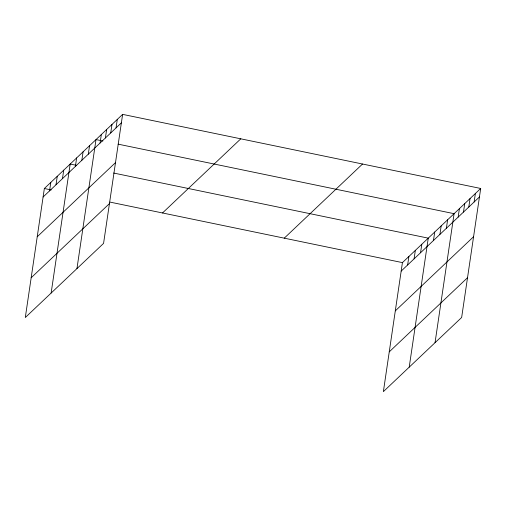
<?xml version="1.0" encoding="UTF-8"?>
<svg xmlns="http://www.w3.org/2000/svg" width="506" height="506" viewBox="0 0 506 506"><rect width="100%" height="100%" fill="white"/><g stroke="black" fill="none" stroke-linecap="round" stroke-linejoin="round"><path stroke-width="0.76" d="M122.623 114.369L44.351 188.517L25.3 317.528L103.572 243.386L122.623 114.369L480.7 188.472L461.649 317.483L383.377 391.631L402.428 262.614L480.7 188.472M49.556 190.882L50.809 182.4M56.014 184.76L57.267 176.284M62.472 178.643L63.724 170.161M51.131 293.063L70.182 164.045L76.279 165.31M75.388 166.411L76.64 157.929M81.839 160.294L83.092 151.813M88.297 154.178L89.549 145.696M76.956 268.591L96.007 139.58L102.87 140.997M100.08 143.021L101.333 134.539M105.4 137.974L106.652 129.498M110.725 132.933L111.978 124.451M116.045 127.891L117.297 119.41M407.634 264.98L408.886 256.498M414.091 258.863L415.344 250.381M420.549 252.747L421.802 244.265M409.209 367.16L428.259 238.149L113.635 173.039M433.465 240.514L434.717 232.033M439.923 234.398L441.175 225.916M446.381 228.282L447.633 219.8M435.04 342.695L454.091 213.684L118.119 144.153M458.158 217.118L459.41 208.636M463.483 212.077L464.736 203.595M468.803 207.036L470.055 198.554M474.128 201.995L475.381 193.513M43.099 196.998L121.37 122.85M37.223 236.77L115.494 162.628M31.176 277.756L109.441 203.608M162.515 212.969L240.786 138.821M284.264 238.162L362.536 164.02M401.176 271.096L479.448 196.954M395.306 310.874L473.572 236.726M389.253 351.853L467.525 277.712M44.351 188.517L51.214 189.933M109.916 202.084L402.428 262.614"/></g></svg>
